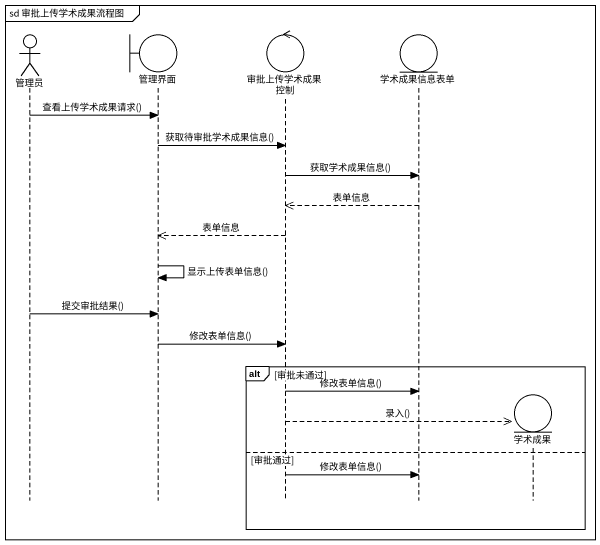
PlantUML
@startuml
mainframe sd 审批上传学术成果流程图
hide footbox
actor 管理员
boundary 管理界面
control 审批上传学术成果控制
entity 学术成果信息表单
entity 学术成果

管理员 -> 管理界面 : 查看上传学术成果请求()
管理界面 -> 审批上传学术成果控制 : 获取待审批学术成果信息()
审批上传学术成果控制 -> 学术成果信息表单 : 获取学术成果信息()
学术成果信息表单 -->> 审批上传学术成果控制 : 表单信息
审批上传学术成果控制 -->> 管理界面 : 表单信息
管理界面 -> 管理界面 : 显示上传表单信息()
管理员 -> 管理界面 : 提交审批结果()
管理界面 -> 审批上传学术成果控制 : 修改表单信息()
alt 审批未通过
  审批上传学术成果控制 -> 学术成果信息表单 : 修改表单信息()
  审批上传学术成果控制 -->> 学术成果 ** : 录入()
else 审批通过
  审批上传学术成果控制 -> 学术成果信息表单 : 修改表单信息()
end
@enduml
